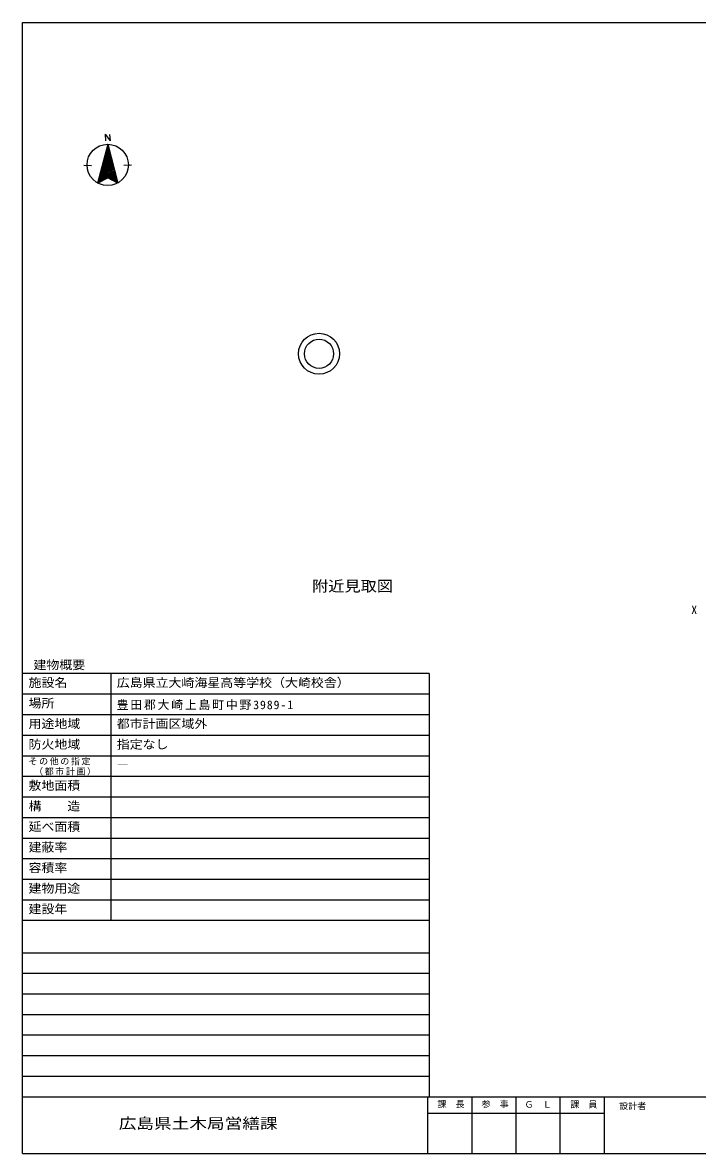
# Model space of a CAD drawing. Units: millimetres at full size, sheet at 1:1000; details may follow other scales. Extents: x -273884 to 277616, y -189277 to 195379.
# Drawn here: x -273884 to -44455, y -189277 to 195379 of the extents above; entities that cross this region are included whole.
import ezdxf
from ezdxf.enums import TextEntityAlignment as Align

# ---------------------------------------------------------------- set-up
doc = ezdxf.new("R2010")
doc.units = ezdxf.units.MM
doc.header["$LTSCALE"] = 1000
for name, color, linetype in [('2-0_躯体', 3, 'Continuous'), ('2-5', 3, 'Continuous'), ('2-A_ハッチ', 4, 'Continuous'), ('F-0', 7, 'Continuous'), ('F-1', 4, 'Continuous'), ('F-F_', 3, 'Continuous')]:
    doc.layers.add(name, color=color, linetype=linetype)
doc.styles.add('ＭＳ ゴシック', font='')
doc.styles.get('ＭＳ ゴシック').set_extended_font_data('MS Gothic')

msp = doc.modelspace()

# ---------------------------------------------------------------- linework, layer by layer
at = {"layer": '2-0_躯体'}
for p, q in [((-245829, 157389), (-245682, 155154)), ((-245829, 157389), (-244172, 155127)), ((-244319, 157362), (-244172, 155127)), ((-253099, 146888), (-250445, 146806)), ((-236813, 146888), (-239467, 146806))]:
    msp.add_line(p, q, dxfattribs=at)
at = {"layer": '2-0_躯体', "color": 4}
for p, q in [((-246175, 149288), (-243997, 150293)), ((-246062, 149726), (-244086, 150638)), ((-245948, 150163), (-244176, 150982)), ((-245835, 150601), (-244265, 151326)), ((-245721, 151039), (-244354, 151671)), ((-245608, 151477), (-244443, 152015)), ((-245495, 151915), (-244532, 152360)), ((-245381, 152353), (-244621, 152704)), ((-245268, 152791), (-244711, 153048)), ((-245154, 153229), (-244800, 153393)), ((-245041, 153667), (-244889, 153737)), ((-247423, 144471), (-243016, 146506)), ((-247309, 144909), (-243105, 146850)), ((-247196, 145346), (-243195, 147194)), ((-247082, 145784), (-243284, 147539)), ((-246969, 146222), (-243373, 147883)), ((-246856, 146660), (-243462, 148227)), ((-246742, 147098), (-243551, 148572)), ((-246629, 147536), (-243640, 148916)), ((-246515, 147974), (-243730, 149260)), ((-246402, 148412), (-243819, 149605)), ((-246289, 148850), (-243908, 149949)), ((-248216, 141405), (-242392, 144095)), ((-248103, 141843), (-242481, 144440)), ((-247990, 142281), (-242570, 144784)), ((-247876, 142719), (-242660, 145128)), ((-247763, 143157), (-242749, 145473)), ((-247649, 143595), (-242838, 145817)), ((-247536, 144033), (-242927, 146161)), ((-244858, 142571), (-242303, 143751)), ((-244470, 142365), (-242214, 143407)), ((-244081, 142159), (-242124, 143062)), ((-243692, 141953), (-242035, 142718)), ((-243303, 141747), (-241946, 142374)), ((-248330, 140967), (-246386, 141865)), ((-242914, 141541), (-241857, 142029)), ((-242525, 141335), (-241768, 141685)), ((-242136, 141129), (-241679, 141341)), ((-241747, 140924), (-241589, 140996))]:
    msp.add_line(p, q, dxfattribs=at)
at = {"layer": '2-0_躯体'}
for points in [[(-244956, 153995), (-248369, 140815), (-244956, 142622)], [(-244956, 153995), (-241543, 140815), (-244956, 142622)]]:
    msp.add_lwpolyline(points, dxfattribs=at)
for centre, radius in [((-244956, 146963), 7032), ((-173100, 82730), 6962), ((-173100, 82730), 4962)]:
    msp.add_circle(centre, radius, dxfattribs=at)
at = {"layer": 'F-0'}
for p, q in [((-273884, 195379), (277616, 195379)), ((-273884, -189277), (-273884, 195379)), ((-273884, -170002), (277603, -170002)), ((-136200, -170002), (-136200, -189277)), ((-121200, -170002), (-121200, -189277)), ((-106200, -170002), (-106200, -189277)), ((-91200, -170002), (-91200, -189277)), ((-76200, -170002), (-76200, -189277)), ((-136200, -175616), (-76200, -175616)), ((-273884, -189277), (277616, -189277))]:
    msp.add_line(p, q, dxfattribs=at)
at = {"layer": 'F-1', "color": 6}
for p, q in [((-135683, -26002), (-273884, -26002)), ((-135683, -26002), (-135683, -170002)), ((-135683, -110002), (-273884, -110002)), ((-273884, -121002), (-135683, -121002))]:
    msp.add_line(p, q, dxfattribs=at)
at = {"layer": 'F-1'}
for p, q in [((-243884, -26002), (-243884, -110002)), ((-273884, -33002), (-135683, -33002)), ((-273884, -40002), (-135683, -40002)), ((-273884, -47002), (-135683, -47002)), ((-273884, -54002), (-135683, -54002)), ((-273884, -61002), (-135683, -61002)), ((-273884, -68002), (-135683, -68002)), ((-273884, -75002), (-135683, -75002)), ((-273884, -82002), (-135683, -82002)), ((-273884, -89002), (-135683, -89002)), ((-273884, -96002), (-135683, -96002)), ((-273884, -103002), (-135683, -103002)), ((-273884, -128002), (-135683, -128002)), ((-273884, -135002), (-135683, -135002)), ((-273884, -142002), (-135683, -142002)), ((-273884, -149002), (-135683, -149002)), ((-273884, -156002), (-135683, -156002)), ((-273884, -163002), (-135683, -163002))]:
    msp.add_line(p, q, dxfattribs=at)

# ---------------------------------------------------------------- texts
at = {"layer": '2-5', "color": 7, "style": 'ＭＳ ゴシック'}
msp.add_text('X', height=2933, dxfattribs=at).set_placement((-46534, -6724), align=Align.BOTTOM_LEFT)
at = {"layer": '2-A_ハッチ', "color": 3, "style": 'ＭＳ ゴシック', "width": 1.1}
msp.add_text('附近見取図', height=3666, dxfattribs=at).set_placement((-175451, 767), align=Align.BOTTOM_LEFT)
at = {"layer": 'F-0', "style": 'ＭＳ ゴシック'}
for s, p in [('課\u3000長', (-132841, -174288)), ('参\u3000事', (-117841, -174288)), ('Ｇ\u3000Ｌ', (-103241, -174397)), ('課\u3000員', (-87673, -174397)), ('設計者', (-71061, -174888))]:
    msp.add_text(s, height=2199, dxfattribs=at).set_placement(p, align=Align.BOTTOM_LEFT)
at = {"layer": 'F-0', "style": 'ＭＳ ゴシック', "width": 1.2}
msp.add_text('広島県土木局営繕課', height=3666, dxfattribs=at).set_placement((-241197, -182004), align=Align.BOTTOM_LEFT)
at = {"layer": 'F-F_', "style": 'ＭＳ ゴシック', "width": 1.1}
for s, p in [('建物概要', (-270210, -25473)), ('施設名', (-271884, -31502)), ('広島県立大崎海星高等学校（大崎校舎）', (-241884, -31502)), ('場所', (-271884, -38502)), ('用途地域', (-271884, -45502)), ('都市計画区域外', (-241884, -45502)), ('防火地域', (-271884, -52502)), ('指定なし', (-241884, -52502)), ('敷地面積', (-271884, -66502)), ('構\u3000\u3000造', (-271884, -73502)), ('延べ面積', (-271884, -80502)), ('建蔽率', (-271884, -87502)), ('容積率', (-271884, -94502)), ('建物用途', (-271884, -101502)), ('建設年', (-271884, -108502))]:
    msp.add_text(s, height=2933, dxfattribs=at).set_placement(p, align=Align.BOTTOM_LEFT)
at = {"layer": 'F-F_', "style": 'ＭＳ ゴシック'}
msp.add_text('―', height=2933, dxfattribs=at).set_placement((-241884, -59502), align=Align.BOTTOM_LEFT)
at = {"layer": 'F-F_', "insert": (-241884, -38502), "char_height": 2933, "attachment_point": 7, "style": 'ＭＳ ゴシック'}
msp.add_mtext('\\T1.16;豊田郡大崎上島町中野3989-1', dxfattribs=at)
at = {"layer": 'F-F_', "color": 2, "char_height": 2199, "attachment_point": 7, "style": 'ＭＳ ゴシック'}
for s, insert in [('\\T1.17;その他の指定', (-271884, -57252)), ('\\T1.17;（都市計画）', (-270005, -60752))]:
    msp.add_mtext(s, dxfattribs=dict(at, insert=insert))

doc.saveas('drawing.dxf')
